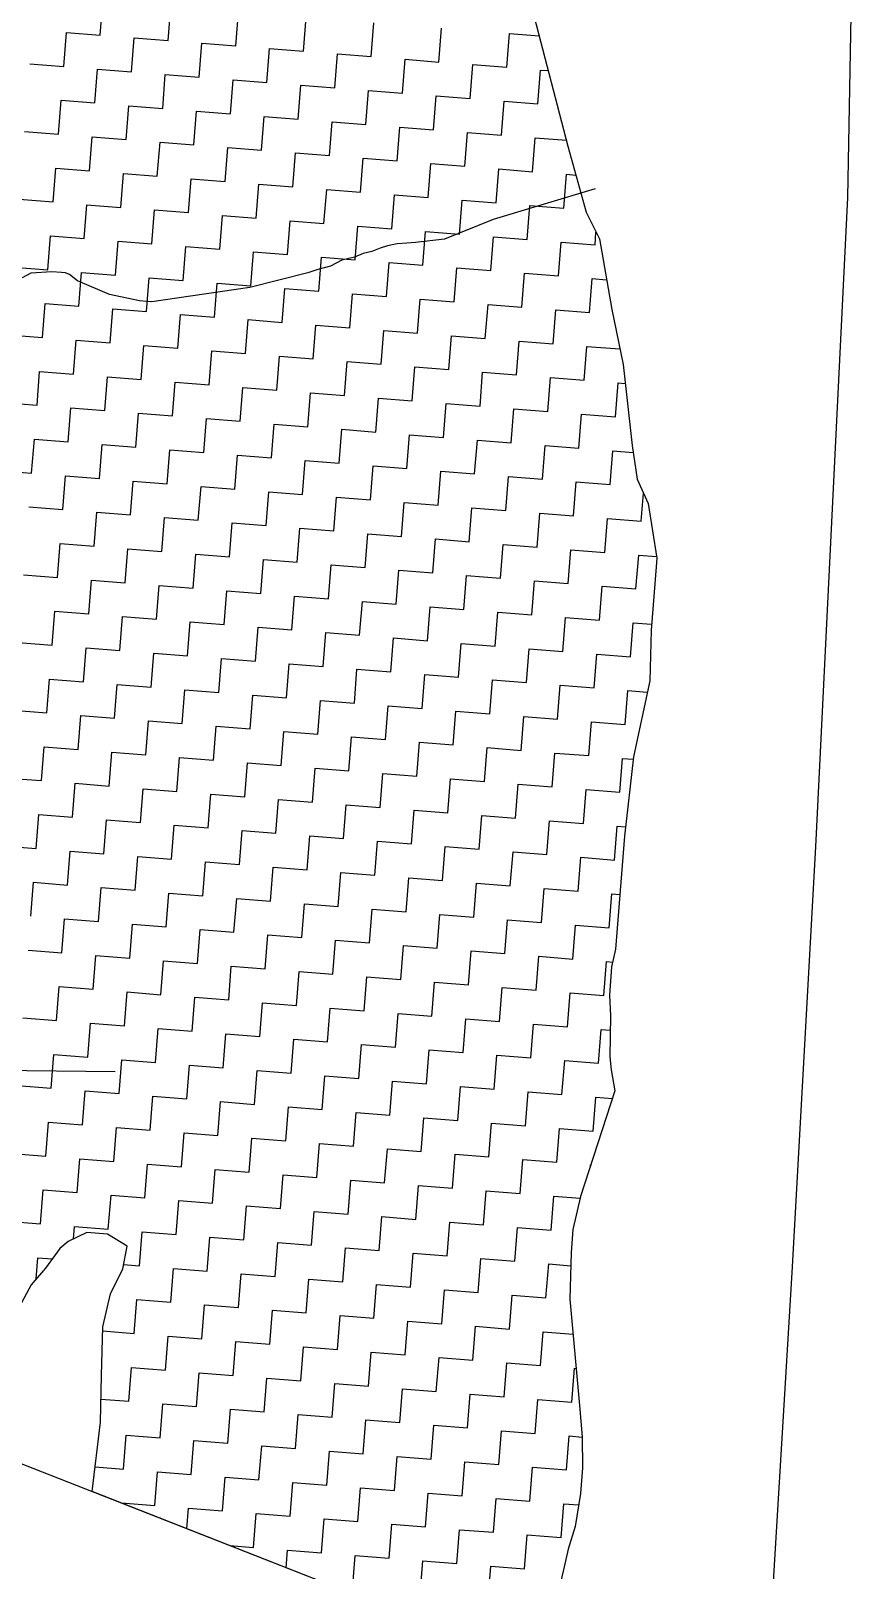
# Model space of a CAD drawing. Header units: metres. Extents: x 292752 to 294952, y 2098977 to 2102453.
# Drawn here: x 294770.4 to 294923.3, y 2099753.7 to 2100037.6 of the extents above; entities that cross this region are included whole.
import ezdxf

# ---------------------------------------------------------------- set-up
doc = ezdxf.new("R2010")
doc.units = ezdxf.units.M
for name, color, linetype in [('LINE_WATER', 4, 'Continuous'), ('POLY_HATCH', 12, 'Continuous'), ('V_BOUND_LINE', 7, 'Continuous')]:
    doc.layers.add(name, color=color, linetype=linetype)

msp = doc.modelspace()

# ---------------------------------------------------------------- linework, layer by layer
msp.add_line((294664.34, 2099846.97), (294786.02, 2099845.64))
at = {"layer": 'LINE_WATER'}
for p, q in [((294874.61, 2100008.46), (294855.77, 2100002.8)), ((294855.77, 2100002.8), (294846.8, 2099999.17)), ((294836.24, 2099997.96), (294834.93, 2099997.55)), ((294838.06, 2099998.33), (294836.24, 2099997.96)), ((294839.85, 2099998.44), (294838.06, 2099998.33)), ((294841.4, 2099998.58), (294839.85, 2099998.44)), ((294846.8, 2099999.17), (294841.4, 2099998.58)), ((294827.86, 2099995.3), (294825.73, 2099994.2)), ((294830.2, 2099995.89), (294827.86, 2099995.3)), ((294831.79, 2099996.53), (294830.2, 2099995.89)), ((294833.35, 2099996.91), (294831.79, 2099996.53)), ((294834.93, 2099997.55), (294833.35, 2099996.91)), ((294770.47, 2099992.94), (294768.87, 2099992.05)), ((294774.32, 2099993.15), (294770.47, 2099992.94)), ((294776.1, 2099993.01), (294774.32, 2099993.15)), ((294776.86, 2099992.95), (294776.1, 2099993.01)), ((294777.6, 2099992.64), (294776.86, 2099992.95)), ((294779.04, 2099991.5), (294777.6, 2099992.64)), ((294821.55, 2099993), (294810.86, 2099990.27)), ((294823.38, 2099993.62), (294821.55, 2099993)), ((294825.73, 2099994.2), (294823.38, 2099993.62)), ((294784.97, 2099988.99), (294779.04, 2099991.5)), ((294810.86, 2099990.27), (294794.85, 2099987.96)), ((294790.5, 2099987.79), (294784.97, 2099988.99)), ((294791.76, 2099987.69), (294790.5, 2099987.79)), ((294792.78, 2099987.61), (294791.76, 2099987.69)), ((294794.85, 2099987.96), (294792.78, 2099987.61))]:
    msp.add_line(p, q, dxfattribs=at)
at = {"layer": 'POLY_HATCH', "linetype": 'Continuous'}
for p, q in [((294783.26, 2100036.81), (294783.75, 2100043.06)), ((294795.76, 2100035.82), (294796.25, 2100042.07)), ((294808.26, 2100034.83), (294808.75, 2100041.08)), ((294820.76, 2100033.85), (294821.25, 2100040.1)), ((294833.26, 2100032.86), (294833.75, 2100039.11)), ((294845.76, 2100031.87), (294846.25, 2100038.12)), ((294776.51, 2100031.05), (294777.01, 2100037.3)), ((294777.01, 2100037.3), (294783.26, 2100036.81)), ((294789.01, 2100030.06), (294789.51, 2100036.31)), ((294789.51, 2100036.31), (294795.76, 2100035.82)), ((294801.51, 2100029.08), (294802.01, 2100035.33)), ((294802.01, 2100035.33), (294808.26, 2100034.83)), ((294858.26, 2100030.89), (294858.75, 2100037.14)), ((294858.75, 2100037.14), (294864.25, 2100036.7)), ((294814.02, 2100028.09), (294814.51, 2100034.34)), ((294814.51, 2100034.34), (294820.76, 2100033.85)), ((294826.52, 2100027.1), (294827.01, 2100033.35)), ((294827.01, 2100033.35), (294833.26, 2100032.86)), ((294839.02, 2100026.12), (294839.51, 2100032.37)), ((294839.51, 2100032.37), (294845.76, 2100031.87)), ((294770.26, 2100031.54), (294776.51, 2100031.05)), ((294782.27, 2100024.31), (294782.76, 2100030.56)), ((294782.76, 2100030.56), (294789.01, 2100030.06)), ((294794.77, 2100023.32), (294795.26, 2100029.57)), ((294795.26, 2100029.57), (294801.51, 2100029.08)), ((294851.52, 2100025.13), (294852.01, 2100031.38)), ((294852.01, 2100031.38), (294858.26, 2100030.89)), ((294864.02, 2100024.14), (294864.51, 2100030.39)), ((294864.51, 2100030.39), (294865.93, 2100030.28)), ((294807.27, 2100022.33), (294807.76, 2100028.58)), ((294807.76, 2100028.58), (294814.02, 2100028.09)), ((294819.77, 2100021.35), (294820.27, 2100027.6)), ((294820.27, 2100027.6), (294826.52, 2100027.1)), ((294832.27, 2100020.36), (294832.77, 2100026.61)), ((294832.77, 2100026.61), (294839.02, 2100026.12)), ((294775.53, 2100018.55), (294776.02, 2100024.8)), ((294776.02, 2100024.8), (294782.27, 2100024.31)), ((294788.03, 2100017.56), (294788.52, 2100023.81)), ((294788.52, 2100023.81), (294794.77, 2100023.32)), ((294844.77, 2100019.37), (294845.27, 2100025.62)), ((294845.27, 2100025.62), (294851.52, 2100025.13)), ((294857.27, 2100018.39), (294857.77, 2100024.64)), ((294857.77, 2100024.64), (294864.02, 2100024.14)), ((294800.53, 2100016.58), (294801.02, 2100022.83)), ((294801.02, 2100022.83), (294807.27, 2100022.33)), ((294813.03, 2100015.59), (294813.52, 2100021.84)), ((294813.52, 2100021.84), (294819.77, 2100021.35)), ((294825.53, 2100014.6), (294826.02, 2100020.85)), ((294826.02, 2100020.85), (294832.27, 2100020.36)), ((294769.28, 2100019.04), (294775.53, 2100018.55)), ((294781.28, 2100011.81), (294781.78, 2100018.06)), ((294781.78, 2100018.06), (294788.03, 2100017.56)), ((294838.03, 2100013.62), (294838.52, 2100019.87)), ((294838.52, 2100019.87), (294844.77, 2100019.37)), ((294850.53, 2100012.63), (294851.02, 2100018.88)), ((294851.02, 2100018.88), (294857.27, 2100018.39)), ((294863.03, 2100011.64), (294863.52, 2100017.89)), ((294863.52, 2100017.89), (294869.28, 2100017.44)), ((294793.78, 2100010.82), (294794.28, 2100017.07)), ((294794.28, 2100017.07), (294800.53, 2100016.58)), ((294806.28, 2100009.83), (294806.78, 2100016.08)), ((294806.78, 2100016.08), (294813.03, 2100015.59)), ((294818.79, 2100008.85), (294819.28, 2100015.1)), ((294819.28, 2100015.1), (294825.53, 2100014.6)), ((294774.54, 2100006.05), (294775.03, 2100012.3)), ((294775.03, 2100012.3), (294781.28, 2100011.81)), ((294831.29, 2100007.86), (294831.78, 2100014.11)), ((294831.78, 2100014.11), (294838.03, 2100013.62)), ((294843.79, 2100006.87), (294844.28, 2100013.12)), ((294844.28, 2100013.12), (294850.53, 2100012.63)), ((294856.29, 2100005.89), (294856.78, 2100012.14)), ((294856.78, 2100012.14), (294863.03, 2100011.64)), ((294787.04, 2100005.06), (294787.53, 2100011.31)), ((294787.53, 2100011.31), (294793.78, 2100010.82)), ((294799.54, 2100004.08), (294800.03, 2100010.33)), ((294800.03, 2100010.33), (294806.28, 2100009.83)), ((294812.04, 2100003.09), (294812.54, 2100009.34)), ((294812.54, 2100009.34), (294818.79, 2100008.85)), ((294868.79, 2100004.9), (294869.28, 2100011.15)), ((294869.28, 2100011.15), (294871.03, 2100011.01)), ((294768.29, 2100006.54), (294774.54, 2100006.05)), ((294824.54, 2100002.1), (294825.04, 2100008.35)), ((294825.04, 2100008.35), (294831.29, 2100007.86)), ((294837.04, 2100001.12), (294837.54, 2100007.37)), ((294837.54, 2100007.37), (294843.79, 2100006.87)), ((294849.54, 2100000.13), (294850.04, 2100006.38)), ((294850.04, 2100006.38), (294856.29, 2100005.89)), ((294780.3, 2099999.3), (294780.79, 2100005.55)), ((294780.79, 2100005.55), (294787.04, 2100005.06)), ((294792.8, 2099998.32), (294793.29, 2100004.57)), ((294793.29, 2100004.57), (294799.54, 2100004.08)), ((294805.3, 2099997.33), (294805.79, 2100003.58)), ((294805.79, 2100003.58), (294812.04, 2100003.09)), ((294862.05, 2099999.14), (294862.54, 2100005.39)), ((294862.54, 2100005.39), (294868.79, 2100004.9)), ((294817.8, 2099996.34), (294818.29, 2100002.6)), ((294818.29, 2100002.6), (294824.54, 2100002.1)), ((294830.3, 2099995.36), (294830.79, 2100001.61)), ((294830.79, 2100001.61), (294837.04, 2100001.12)), ((294842.8, 2099994.37), (294843.29, 2100000.62)), ((294843.29, 2100000.62), (294849.54, 2100000.13)), ((294874.55, 2099998.16), (294874.73, 2100000.5)), ((294773.55, 2099993.55), (294774.05, 2099999.8)), ((294774.05, 2099999.8), (294780.3, 2099999.3)), ((294786.05, 2099992.56), (294786.55, 2099998.81)), ((294786.55, 2099998.81), (294792.8, 2099998.32)), ((294798.55, 2099991.57), (294799.05, 2099997.82)), ((294799.05, 2099997.82), (294805.3, 2099997.33)), ((294855.3, 2099993.39), (294855.79, 2099999.64)), ((294855.79, 2099999.64), (294862.05, 2099999.14)), ((294867.8, 2099992.4), (294868.3, 2099998.65)), ((294868.3, 2099998.65), (294874.55, 2099998.16)), ((294811.06, 2099990.59), (294811.55, 2099996.84)), ((294811.55, 2099996.84), (294817.8, 2099996.34)), ((294823.56, 2099989.6), (294824.05, 2099995.85)), ((294824.05, 2099995.85), (294830.3, 2099995.36)), ((294836.06, 2099988.61), (294836.55, 2099994.87)), ((294836.55, 2099994.87), (294842.8, 2099994.37)), ((294767.3, 2099994.04), (294773.55, 2099993.55)), ((294779.31, 2099986.8), (294779.8, 2099993.05)), ((294779.8, 2099993.05), (294786.05, 2099992.56)), ((294791.81, 2099985.82), (294792.3, 2099992.07)), ((294792.3, 2099992.07), (294798.55, 2099991.57)), ((294848.56, 2099987.63), (294849.05, 2099993.88)), ((294849.05, 2099993.88), (294855.3, 2099993.39)), ((294861.06, 2099986.64), (294861.55, 2099992.89)), ((294861.55, 2099992.89), (294867.8, 2099992.4)), ((294804.31, 2099984.83), (294804.81, 2099991.08)), ((294804.81, 2099991.08), (294811.06, 2099990.59)), ((294816.81, 2099983.84), (294817.31, 2099990.09)), ((294817.31, 2099990.09), (294823.56, 2099989.6)), ((294829.31, 2099982.86), (294829.81, 2099989.11)), ((294829.81, 2099989.11), (294836.06, 2099988.61)), ((294873.56, 2099985.66), (294874.05, 2099991.91)), ((294874.05, 2099991.91), (294876.69, 2099991.7)), ((294772.57, 2099981.05), (294773.06, 2099987.3)), ((294773.06, 2099987.3), (294779.31, 2099986.8)), ((294785.07, 2099980.06), (294785.56, 2099986.31)), ((294785.56, 2099986.31), (294791.81, 2099985.82)), ((294841.81, 2099981.87), (294842.31, 2099988.12)), ((294842.31, 2099988.12), (294848.56, 2099987.63)), ((294854.31, 2099980.88), (294854.81, 2099987.13)), ((294854.81, 2099987.13), (294861.06, 2099986.64)), ((294797.57, 2099979.07), (294798.06, 2099985.32)), ((294798.06, 2099985.32), (294804.31, 2099984.83)), ((294810.07, 2099978.09), (294810.56, 2099984.34)), ((294810.56, 2099984.34), (294816.81, 2099983.84)), ((294866.82, 2099979.9), (294867.31, 2099986.15)), ((294867.31, 2099986.15), (294873.56, 2099985.66)), ((294766.32, 2099981.54), (294772.57, 2099981.05)), ((294822.57, 2099977.1), (294823.06, 2099983.35)), ((294823.06, 2099983.35), (294829.31, 2099982.86)), ((294835.07, 2099976.11), (294835.56, 2099982.36)), ((294835.56, 2099982.36), (294841.81, 2099981.87)), ((294847.57, 2099975.13), (294848.06, 2099981.38)), ((294848.06, 2099981.38), (294854.31, 2099980.88)), ((294778.32, 2099974.3), (294778.82, 2099980.55)), ((294778.82, 2099980.55), (294785.07, 2099980.06)), ((294790.82, 2099973.32), (294791.32, 2099979.57)), ((294791.32, 2099979.57), (294797.57, 2099979.07)), ((294803.33, 2099972.33), (294803.82, 2099978.58)), ((294803.82, 2099978.58), (294810.07, 2099978.09)), ((294860.07, 2099974.14), (294860.57, 2099980.39)), ((294860.57, 2099980.39), (294866.82, 2099979.9)), ((294872.57, 2099973.15), (294873.07, 2099979.4)), ((294873.07, 2099979.4), (294879.14, 2099978.93)), ((294815.83, 2099971.34), (294816.32, 2099977.59)), ((294816.32, 2099977.59), (294822.57, 2099977.1)), ((294828.33, 2099970.36), (294828.82, 2099976.61)), ((294828.82, 2099976.61), (294835.07, 2099976.11)), ((294840.83, 2099969.37), (294841.32, 2099975.62)), ((294841.32, 2099975.62), (294847.57, 2099975.13)), ((294771.58, 2099968.55), (294772.07, 2099974.8)), ((294772.07, 2099974.8), (294778.32, 2099974.3)), ((294784.08, 2099967.56), (294784.57, 2099973.81)), ((294784.57, 2099973.81), (294790.82, 2099973.32)), ((294796.58, 2099966.57), (294797.07, 2099972.82)), ((294797.07, 2099972.82), (294803.33, 2099972.33)), ((294853.33, 2099968.38), (294853.82, 2099974.63)), ((294853.82, 2099974.63), (294860.07, 2099974.14)), ((294865.83, 2099967.4), (294866.32, 2099973.65)), ((294866.32, 2099973.65), (294872.57, 2099973.15)), ((294878.33, 2099966.41), (294878.82, 2099972.66)), ((294878.82, 2099972.66), (294880.11, 2099972.56)), ((294809.08, 2099965.59), (294809.58, 2099971.84)), ((294809.58, 2099971.84), (294815.83, 2099971.34)), ((294821.58, 2099964.6), (294822.08, 2099970.85)), ((294822.08, 2099970.85), (294828.33, 2099970.36)), ((294834.08, 2099963.61), (294834.58, 2099969.86)), ((294834.58, 2099969.86), (294840.83, 2099969.37)), ((294765.33, 2099969.04), (294771.58, 2099968.55)), ((294777.34, 2099961.8), (294777.83, 2099968.05)), ((294777.83, 2099968.05), (294784.08, 2099967.56)), ((294789.84, 2099960.82), (294790.33, 2099967.07)), ((294790.33, 2099967.07), (294796.58, 2099966.57)), ((294846.58, 2099962.63), (294847.08, 2099968.88)), ((294847.08, 2099968.88), (294853.33, 2099968.38)), ((294859.09, 2099961.64), (294859.58, 2099967.89)), ((294859.58, 2099967.89), (294865.83, 2099967.4)), ((294871.59, 2099960.65), (294872.08, 2099966.9)), ((294872.08, 2099966.9), (294878.33, 2099966.41)), ((294802.34, 2099959.83), (294802.83, 2099966.08)), ((294802.83, 2099966.08), (294809.08, 2099965.59)), ((294814.84, 2099958.84), (294815.33, 2099965.09)), ((294815.33, 2099965.09), (294821.58, 2099964.6)), ((294827.34, 2099957.86), (294827.83, 2099964.11)), ((294827.83, 2099964.11), (294834.08, 2099963.61)), ((294770.59, 2099956.05), (294771.09, 2099962.3)), ((294771.09, 2099962.3), (294777.34, 2099961.8)), ((294783.09, 2099955.06), (294783.59, 2099961.31)), ((294783.59, 2099961.31), (294789.84, 2099960.82)), ((294839.84, 2099956.87), (294840.33, 2099963.12)), ((294840.33, 2099963.12), (294846.58, 2099962.63)), ((294852.34, 2099955.88), (294852.84, 2099962.13)), ((294852.84, 2099962.13), (294859.09, 2099961.64)), ((294864.84, 2099954.9), (294865.34, 2099961.15)), ((294865.34, 2099961.15), (294871.59, 2099960.65)), ((294795.6, 2099954.07), (294796.09, 2099960.32)), ((294796.09, 2099960.32), (294802.34, 2099959.83)), ((294808.1, 2099953.09), (294808.59, 2099959.34)), ((294808.59, 2099959.34), (294814.84, 2099958.84)), ((294820.6, 2099952.1), (294821.09, 2099958.35)), ((294821.09, 2099958.35), (294827.34, 2099957.86)), ((294877.34, 2099953.91), (294877.84, 2099960.16)), ((294877.84, 2099960.16), (294881.59, 2099959.86)), ((294764.34, 2099956.54), (294770.59, 2099956.05)), ((294776.35, 2099949.3), (294776.84, 2099955.55)), ((294776.84, 2099955.55), (294783.09, 2099955.06)), ((294833.1, 2099951.11), (294833.59, 2099957.36)), ((294833.59, 2099957.36), (294839.84, 2099956.87)), ((294845.6, 2099950.13), (294846.09, 2099956.38)), ((294846.09, 2099956.38), (294852.34, 2099955.88)), ((294858.1, 2099949.14), (294858.59, 2099955.39)), ((294858.59, 2099955.39), (294864.84, 2099954.9)), ((294788.85, 2099948.32), (294789.34, 2099954.57)), ((294789.34, 2099954.57), (294795.6, 2099954.07)), ((294801.35, 2099947.33), (294801.85, 2099953.58)), ((294801.85, 2099953.58), (294808.1, 2099953.09)), ((294813.85, 2099946.34), (294814.35, 2099952.59)), ((294814.35, 2099952.59), (294820.6, 2099952.1)), ((294870.6, 2099948.15), (294871.09, 2099954.4)), ((294871.09, 2099954.4), (294877.34, 2099953.91)), ((294883.1, 2099947.17), (294883.51, 2099952.33)), ((294770.1, 2099949.79), (294776.35, 2099949.3)), ((294826.35, 2099945.36), (294826.85, 2099951.61)), ((294826.85, 2099951.61), (294833.1, 2099951.11)), ((294838.85, 2099944.37), (294839.35, 2099950.62)), ((294839.35, 2099950.62), (294845.6, 2099950.13)), ((294851.36, 2099943.38), (294851.85, 2099949.63)), ((294851.85, 2099949.63), (294858.1, 2099949.14)), ((294782.11, 2099942.56), (294782.6, 2099948.81)), ((294782.6, 2099948.81), (294788.85, 2099948.32)), ((294794.61, 2099941.57), (294795.1, 2099947.82)), ((294795.1, 2099947.82), (294801.35, 2099947.33)), ((294807.11, 2099940.58), (294807.6, 2099946.84)), ((294807.6, 2099946.84), (294813.85, 2099946.34)), ((294863.86, 2099942.4), (294864.35, 2099948.65)), ((294864.35, 2099948.65), (294870.6, 2099948.15)), ((294876.36, 2099941.41), (294876.85, 2099947.66)), ((294876.85, 2099947.66), (294883.1, 2099947.17)), ((294819.61, 2099939.6), (294820.1, 2099945.85)), ((294820.1, 2099945.85), (294826.35, 2099945.36)), ((294832.11, 2099938.61), (294832.6, 2099944.86)), ((294832.6, 2099944.86), (294838.85, 2099944.37)), ((294844.61, 2099937.63), (294845.1, 2099943.88)), ((294845.1, 2099943.88), (294851.36, 2099943.38)), ((294775.36, 2099936.8), (294775.86, 2099943.05)), ((294775.86, 2099943.05), (294782.11, 2099942.56)), ((294787.86, 2099935.81), (294788.36, 2099942.06)), ((294788.36, 2099942.06), (294794.61, 2099941.57)), ((294800.37, 2099934.83), (294800.86, 2099941.08)), ((294800.86, 2099941.08), (294807.11, 2099940.58)), ((294857.11, 2099936.64), (294857.61, 2099942.89)), ((294857.61, 2099942.89), (294863.86, 2099942.4)), ((294869.61, 2099935.65), (294870.11, 2099941.9)), ((294870.11, 2099941.9), (294876.36, 2099941.41)), ((294882.11, 2099934.67), (294882.61, 2099940.92)), ((294882.61, 2099940.92), (294885.9, 2099940.66)), ((294812.87, 2099933.84), (294813.36, 2099940.09)), ((294813.36, 2099940.09), (294819.61, 2099939.6)), ((294825.37, 2099932.85), (294825.86, 2099939.11)), ((294825.86, 2099939.11), (294832.11, 2099938.61)), ((294837.87, 2099931.87), (294838.36, 2099938.12)), ((294838.36, 2099938.12), (294844.61, 2099937.63)), ((294769.11, 2099937.29), (294775.36, 2099936.8)), ((294781.12, 2099930.06), (294781.61, 2099936.31)), ((294781.61, 2099936.31), (294787.86, 2099935.81)), ((294793.62, 2099929.07), (294794.12, 2099935.32)), ((294794.12, 2099935.32), (294800.37, 2099934.83)), ((294850.37, 2099930.88), (294850.86, 2099937.13)), ((294850.86, 2099937.13), (294857.11, 2099936.64)), ((294862.87, 2099929.89), (294863.36, 2099936.15)), ((294863.36, 2099936.15), (294869.61, 2099935.65)), ((294875.37, 2099928.91), (294875.86, 2099935.16)), ((294875.86, 2099935.16), (294882.11, 2099934.67)), ((294806.12, 2099928.08), (294806.62, 2099934.33)), ((294806.62, 2099934.33), (294812.87, 2099933.84)), ((294818.62, 2099927.1), (294819.12, 2099933.35)), ((294819.12, 2099933.35), (294825.37, 2099932.85)), ((294831.12, 2099926.11), (294831.62, 2099932.36)), ((294831.62, 2099932.36), (294837.87, 2099931.87)), ((294774.38, 2099924.3), (294774.87, 2099930.55)), ((294774.87, 2099930.55), (294781.12, 2099930.06)), ((294786.88, 2099923.31), (294787.37, 2099929.56)), ((294787.37, 2099929.56), (294793.62, 2099929.07)), ((294843.63, 2099925.12), (294844.12, 2099931.37)), ((294844.12, 2099931.37), (294850.37, 2099930.88)), ((294856.13, 2099924.14), (294856.62, 2099930.39)), ((294856.62, 2099930.39), (294862.87, 2099929.89)), ((294799.38, 2099922.33), (294799.87, 2099928.58)), ((294799.87, 2099928.58), (294806.12, 2099928.08)), ((294811.88, 2099921.34), (294812.37, 2099927.59)), ((294812.37, 2099927.59), (294818.62, 2099927.1)), ((294868.63, 2099923.15), (294869.12, 2099929.4)), ((294869.12, 2099929.4), (294875.37, 2099928.91)), ((294881.13, 2099922.16), (294881.62, 2099928.42)), ((294881.62, 2099928.42), (294884.99, 2099928.15)), ((294768.13, 2099924.79), (294774.38, 2099924.3)), ((294780.13, 2099917.56), (294780.63, 2099923.81)), ((294780.63, 2099923.81), (294786.88, 2099923.31)), ((294824.38, 2099920.35), (294824.87, 2099926.6)), ((294824.87, 2099926.6), (294831.12, 2099926.11)), ((294836.88, 2099919.37), (294837.37, 2099925.62)), ((294837.37, 2099925.62), (294843.63, 2099925.12)), ((294849.38, 2099918.38), (294849.88, 2099924.63)), ((294849.88, 2099924.63), (294856.13, 2099924.14)), ((294792.64, 2099916.57), (294793.13, 2099922.82)), ((294793.13, 2099922.82), (294799.38, 2099922.33)), ((294805.14, 2099915.58), (294805.63, 2099921.83)), ((294805.63, 2099921.83), (294811.88, 2099921.34)), ((294861.88, 2099917.39), (294862.38, 2099923.64)), ((294862.38, 2099923.64), (294868.63, 2099923.15)), ((294874.38, 2099916.41), (294874.88, 2099922.66)), ((294874.88, 2099922.66), (294881.13, 2099922.16)), ((294817.64, 2099914.6), (294818.13, 2099920.85)), ((294818.13, 2099920.85), (294824.38, 2099920.35)), ((294830.14, 2099913.61), (294830.63, 2099919.86)), ((294830.63, 2099919.86), (294836.88, 2099919.37)), ((294842.64, 2099912.62), (294843.13, 2099918.87)), ((294843.13, 2099918.87), (294849.38, 2099918.38)), ((294773.39, 2099911.8), (294773.88, 2099918.05)), ((294773.88, 2099918.05), (294780.13, 2099917.56)), ((294785.89, 2099910.81), (294786.39, 2099917.06)), ((294786.39, 2099917.06), (294792.64, 2099916.57)), ((294798.39, 2099909.83), (294798.89, 2099916.08)), ((294798.89, 2099916.08), (294805.14, 2099915.58)), ((294855.14, 2099911.64), (294855.63, 2099917.89)), ((294855.63, 2099917.89), (294861.88, 2099917.39)), ((294867.64, 2099910.65), (294868.13, 2099916.9)), ((294868.13, 2099916.9), (294874.38, 2099916.41)), ((294880.14, 2099909.66), (294880.63, 2099915.91)), ((294880.63, 2099915.91), (294884.2, 2099915.63)), ((294810.89, 2099908.84), (294811.39, 2099915.09)), ((294811.39, 2099915.09), (294817.64, 2099914.6)), ((294823.39, 2099907.85), (294823.89, 2099914.1)), ((294823.89, 2099914.1), (294830.14, 2099913.61)), ((294835.89, 2099906.87), (294836.39, 2099913.12)), ((294836.39, 2099913.12), (294842.64, 2099912.62)), ((294767.14, 2099912.29), (294773.39, 2099911.8)), ((294779.15, 2099905.06), (294779.64, 2099911.31)), ((294779.64, 2099911.31), (294785.89, 2099910.81)), ((294791.65, 2099904.07), (294792.14, 2099910.32)), ((294792.14, 2099910.32), (294798.39, 2099909.83)), ((294848.4, 2099905.88), (294848.89, 2099912.13)), ((294848.89, 2099912.13), (294855.14, 2099911.64)), ((294860.9, 2099904.89), (294861.39, 2099911.14)), ((294861.39, 2099911.14), (294867.64, 2099910.65)), ((294873.4, 2099903.91), (294873.89, 2099910.16)), ((294873.89, 2099910.16), (294880.14, 2099909.66)), ((294804.15, 2099903.08), (294804.64, 2099909.33)), ((294804.64, 2099909.33), (294810.89, 2099908.84)), ((294816.65, 2099902.1), (294817.14, 2099908.35)), ((294817.14, 2099908.35), (294823.39, 2099907.85)), ((294829.15, 2099901.11), (294829.64, 2099907.36)), ((294829.64, 2099907.36), (294835.89, 2099906.87)), ((294772.4, 2099899.3), (294772.9, 2099905.55)), ((294772.9, 2099905.55), (294779.15, 2099905.06)), ((294784.91, 2099898.31), (294785.4, 2099904.56)), ((294785.4, 2099904.56), (294791.65, 2099904.07)), ((294841.65, 2099900.12), (294842.15, 2099906.37)), ((294842.15, 2099906.37), (294848.4, 2099905.88)), ((294854.15, 2099899.14), (294854.65, 2099905.39)), ((294854.65, 2099905.39), (294860.9, 2099904.89)), ((294866.65, 2099898.15), (294867.15, 2099904.4)), ((294867.15, 2099904.4), (294873.4, 2099903.91)), ((294797.41, 2099897.33), (294797.9, 2099903.58)), ((294797.9, 2099903.58), (294804.15, 2099903.08)), ((294809.91, 2099896.34), (294810.4, 2099902.59)), ((294810.4, 2099902.59), (294816.65, 2099902.1)), ((294822.41, 2099895.35), (294822.9, 2099901.6)), ((294822.9, 2099901.6), (294829.15, 2099901.11)), ((294879.15, 2099897.16), (294879.65, 2099903.41)), ((294879.65, 2099903.41), (294881.58, 2099903.26)), ((294766.15, 2099899.79), (294772.4, 2099899.3)), ((294778.16, 2099892.55), (294778.65, 2099898.81)), ((294778.65, 2099898.81), (294784.91, 2099898.31)), ((294834.91, 2099894.37), (294835.4, 2099900.62)), ((294835.4, 2099900.62), (294841.65, 2099900.12)), ((294847.41, 2099893.38), (294847.9, 2099899.63)), ((294847.9, 2099899.63), (294854.15, 2099899.14)), ((294859.91, 2099892.39), (294860.4, 2099898.64)), ((294860.4, 2099898.64), (294866.65, 2099898.15)), ((294790.66, 2099891.57), (294791.16, 2099897.82)), ((294791.16, 2099897.82), (294797.41, 2099897.33)), ((294803.16, 2099890.58), (294803.66, 2099896.83)), ((294803.66, 2099896.83), (294809.91, 2099896.34)), ((294815.66, 2099889.6), (294816.16, 2099895.85)), ((294816.16, 2099895.85), (294822.41, 2099895.35)), ((294872.41, 2099891.41), (294872.9, 2099897.66)), ((294872.9, 2099897.66), (294879.15, 2099897.16)), ((294771.42, 2099886.8), (294771.91, 2099893.05)), ((294771.91, 2099893.05), (294778.16, 2099892.55)), ((294828.16, 2099888.61), (294828.66, 2099894.86)), ((294828.66, 2099894.86), (294834.91, 2099894.37)), ((294840.67, 2099887.62), (294841.16, 2099893.87)), ((294841.16, 2099893.87), (294847.41, 2099893.38)), ((294853.17, 2099886.64), (294853.66, 2099892.89)), ((294853.66, 2099892.89), (294859.91, 2099892.39)), ((294783.92, 2099885.81), (294784.41, 2099892.06)), ((294784.41, 2099892.06), (294790.66, 2099891.57)), ((294796.42, 2099884.82), (294796.91, 2099891.08)), ((294796.91, 2099891.08), (294803.16, 2099890.58)), ((294808.92, 2099883.84), (294809.41, 2099890.09)), ((294809.41, 2099890.09), (294815.66, 2099889.6)), ((294865.67, 2099885.65), (294866.16, 2099891.9)), ((294866.16, 2099891.9), (294872.41, 2099891.41)), ((294878.17, 2099884.66), (294878.66, 2099890.91)), ((294878.66, 2099890.91), (294880.19, 2099890.79)), ((294765.17, 2099887.29), (294771.42, 2099886.8)), ((294821.42, 2099882.85), (294821.91, 2099889.1)), ((294821.91, 2099889.1), (294828.16, 2099888.61)), ((294833.92, 2099881.87), (294834.42, 2099888.12)), ((294834.42, 2099888.12), (294840.67, 2099887.62)), ((294846.42, 2099880.88), (294846.92, 2099887.13)), ((294846.92, 2099887.13), (294853.17, 2099886.64)), ((294777.18, 2099880.05), (294777.67, 2099886.3)), ((294777.67, 2099886.3), (294783.92, 2099885.81)), ((294789.68, 2099879.07), (294790.17, 2099885.32)), ((294790.17, 2099885.32), (294796.42, 2099884.82)), ((294802.18, 2099878.08), (294802.67, 2099884.33)), ((294802.67, 2099884.33), (294808.92, 2099883.84)), ((294858.92, 2099879.89), (294859.42, 2099886.14)), ((294859.42, 2099886.14), (294865.67, 2099885.65)), ((294871.42, 2099878.91), (294871.92, 2099885.16)), ((294871.92, 2099885.16), (294878.17, 2099884.66)), ((294814.68, 2099877.09), (294815.17, 2099883.34)), ((294815.17, 2099883.34), (294821.42, 2099882.85)), ((294827.18, 2099876.11), (294827.67, 2099882.36)), ((294827.67, 2099882.36), (294833.92, 2099881.87)), ((294839.68, 2099875.12), (294840.17, 2099881.37)), ((294840.17, 2099881.37), (294846.42, 2099880.88)), ((294770.43, 2099874.3), (294770.92, 2099880.55)), ((294770.92, 2099880.55), (294777.18, 2099880.05)), ((294782.93, 2099873.31), (294783.43, 2099879.56)), ((294783.43, 2099879.56), (294789.68, 2099879.07)), ((294795.43, 2099872.32), (294795.93, 2099878.57)), ((294795.93, 2099878.57), (294802.18, 2099878.08)), ((294852.18, 2099874.13), (294852.67, 2099880.39)), ((294852.67, 2099880.39), (294858.92, 2099879.89)), ((294864.68, 2099873.15), (294865.17, 2099879.4)), ((294865.17, 2099879.4), (294871.42, 2099878.91)), ((294877.18, 2099872.16), (294877.67, 2099878.41)), ((294877.67, 2099878.41), (294879.15, 2099878.3)), ((294807.93, 2099871.34), (294808.43, 2099877.59)), ((294808.43, 2099877.59), (294814.68, 2099877.09)), ((294820.43, 2099870.35), (294820.93, 2099876.6)), ((294820.93, 2099876.6), (294827.18, 2099876.11)), ((294832.94, 2099869.36), (294833.43, 2099875.61)), ((294833.43, 2099875.61), (294839.68, 2099875.12)), ((294776.19, 2099867.55), (294776.68, 2099873.8)), ((294776.68, 2099873.8), (294782.93, 2099873.31)), ((294788.69, 2099866.57), (294789.18, 2099872.82)), ((294789.18, 2099872.82), (294795.43, 2099872.32)), ((294845.44, 2099868.38), (294845.93, 2099874.63)), ((294845.93, 2099874.63), (294852.18, 2099874.13)), ((294857.94, 2099867.39), (294858.43, 2099873.64)), ((294858.43, 2099873.64), (294864.68, 2099873.15)), ((294801.19, 2099865.58), (294801.68, 2099871.83)), ((294801.68, 2099871.83), (294807.93, 2099871.34)), ((294813.69, 2099864.59), (294814.18, 2099870.84)), ((294814.18, 2099870.84), (294820.43, 2099870.35)), ((294826.19, 2099863.61), (294826.68, 2099869.86)), ((294826.68, 2099869.86), (294832.94, 2099869.36)), ((294870.44, 2099866.4), (294870.93, 2099872.66)), ((294870.93, 2099872.66), (294877.18, 2099872.16)), ((294769.94, 2099868.05), (294776.19, 2099867.55)), ((294781.95, 2099860.81), (294782.44, 2099867.06)), ((294782.44, 2099867.06), (294788.69, 2099866.57)), ((294838.69, 2099862.62), (294839.19, 2099868.87)), ((294839.19, 2099868.87), (294845.44, 2099868.38)), ((294851.19, 2099861.63), (294851.69, 2099867.88)), ((294851.69, 2099867.88), (294857.94, 2099867.39)), ((294794.45, 2099859.82), (294794.94, 2099866.07)), ((294794.94, 2099866.07), (294801.19, 2099865.58)), ((294806.95, 2099858.84), (294807.44, 2099865.09)), ((294807.44, 2099865.09), (294813.69, 2099864.59)), ((294863.69, 2099860.65), (294864.19, 2099866.9)), ((294864.19, 2099866.9), (294870.44, 2099866.4)), ((294876.19, 2099859.66), (294876.69, 2099865.91)), ((294876.69, 2099865.91), (294877.82, 2099865.82)), ((294819.45, 2099857.85), (294819.94, 2099864.1)), ((294819.94, 2099864.1), (294826.19, 2099863.61)), ((294831.95, 2099856.86), (294832.44, 2099863.11)), ((294832.44, 2099863.11), (294838.69, 2099862.62)), ((294844.45, 2099855.88), (294844.94, 2099862.13)), ((294844.94, 2099862.13), (294851.19, 2099861.63)), ((294775.2, 2099855.05), (294775.7, 2099861.3)), ((294775.7, 2099861.3), (294781.95, 2099860.81)), ((294787.7, 2099854.07), (294788.2, 2099860.32)), ((294788.2, 2099860.32), (294794.45, 2099859.82)), ((294800.2, 2099853.08), (294800.7, 2099859.33)), ((294800.7, 2099859.33), (294806.95, 2099858.84)), ((294856.95, 2099854.89), (294857.44, 2099861.14)), ((294857.44, 2099861.14), (294863.69, 2099860.65)), ((294869.45, 2099853.9), (294869.94, 2099860.15)), ((294869.94, 2099860.15), (294876.19, 2099859.66)), ((294812.7, 2099852.09), (294813.2, 2099858.34)), ((294813.2, 2099858.34), (294819.45, 2099857.85)), ((294825.21, 2099851.11), (294825.7, 2099857.36)), ((294825.7, 2099857.36), (294831.95, 2099856.86)), ((294837.71, 2099850.12), (294838.2, 2099856.37)), ((294838.2, 2099856.37), (294844.45, 2099855.88)), ((294768.95, 2099855.55), (294775.2, 2099855.05)), ((294780.96, 2099848.31), (294781.45, 2099854.56)), ((294781.45, 2099854.56), (294787.7, 2099854.07)), ((294793.46, 2099847.32), (294793.95, 2099853.57)), ((294793.95, 2099853.57), (294800.2, 2099853.08)), ((294850.21, 2099849.13), (294850.7, 2099855.38)), ((294850.7, 2099855.38), (294856.95, 2099854.89)), ((294862.71, 2099848.15), (294863.2, 2099854.4)), ((294863.2, 2099854.4), (294869.45, 2099853.9)), ((294875.21, 2099847.16), (294875.7, 2099853.41)), ((294875.7, 2099853.41), (294877.34, 2099853.28)), ((294805.96, 2099846.34), (294806.45, 2099852.59)), ((294806.45, 2099852.59), (294812.7, 2099852.09)), ((294818.46, 2099845.35), (294818.95, 2099851.6)), ((294818.95, 2099851.6), (294825.21, 2099851.11)), ((294830.96, 2099844.36), (294831.46, 2099850.61)), ((294831.46, 2099850.61), (294837.71, 2099850.12)), ((294774.22, 2099842.55), (294774.71, 2099848.8)), ((294774.71, 2099848.8), (294780.96, 2099848.31)), ((294786.72, 2099841.57), (294787.21, 2099847.82)), ((294787.21, 2099847.82), (294793.46, 2099847.32)), ((294843.46, 2099843.38), (294843.96, 2099849.63)), ((294843.96, 2099849.63), (294850.21, 2099849.13)), ((294855.96, 2099842.39), (294856.46, 2099848.64)), ((294856.46, 2099848.64), (294862.71, 2099848.15)), ((294868.46, 2099841.4), (294868.96, 2099847.65)), ((294868.96, 2099847.65), (294875.21, 2099847.16)), ((294799.22, 2099840.58), (294799.71, 2099846.83)), ((294799.71, 2099846.83), (294805.96, 2099846.34)), ((294811.72, 2099839.59), (294812.21, 2099845.84)), ((294812.21, 2099845.84), (294818.46, 2099845.35)), ((294824.22, 2099838.61), (294824.71, 2099844.86)), ((294824.71, 2099844.86), (294830.96, 2099844.36)), ((294767.97, 2099843.05), (294774.22, 2099842.55)), ((294779.97, 2099835.81), (294780.47, 2099842.06)), ((294780.47, 2099842.06), (294786.72, 2099841.57)), ((294836.72, 2099837.62), (294837.21, 2099843.87)), ((294837.21, 2099843.87), (294843.46, 2099843.38)), ((294849.22, 2099836.63), (294849.71, 2099842.88)), ((294849.71, 2099842.88), (294855.96, 2099842.39)), ((294861.72, 2099835.65), (294862.21, 2099841.9)), ((294862.21, 2099841.9), (294868.46, 2099841.4)), ((294792.47, 2099834.82), (294792.97, 2099841.07)), ((294792.97, 2099841.07), (294799.22, 2099840.58)), ((294804.97, 2099833.84), (294805.47, 2099840.09)), ((294805.47, 2099840.09), (294811.72, 2099839.59)), ((294817.47, 2099832.85), (294817.97, 2099839.1)), ((294817.97, 2099839.1), (294824.22, 2099838.61)), ((294874.22, 2099834.66), (294874.71, 2099840.91)), ((294874.71, 2099840.91), (294877.75, 2099840.67)), ((294773.23, 2099830.05), (294773.72, 2099836.3)), ((294773.72, 2099836.3), (294779.97, 2099835.81)), ((294829.98, 2099831.86), (294830.47, 2099838.11)), ((294830.47, 2099838.11), (294836.72, 2099837.62)), ((294842.48, 2099830.88), (294842.97, 2099837.13)), ((294842.97, 2099837.13), (294849.22, 2099836.63)), ((294854.98, 2099829.89), (294855.47, 2099836.14)), ((294855.47, 2099836.14), (294861.72, 2099835.65)), ((294785.73, 2099829.06), (294786.22, 2099835.31)), ((294786.22, 2099835.31), (294792.47, 2099834.82)), ((294798.23, 2099828.08), (294798.72, 2099834.33)), ((294798.72, 2099834.33), (294804.97, 2099833.84)), ((294810.73, 2099827.09), (294811.22, 2099833.34)), ((294811.22, 2099833.34), (294817.47, 2099832.85)), ((294867.48, 2099828.9), (294867.97, 2099835.15)), ((294867.97, 2099835.15), (294874.22, 2099834.66)), ((294766.98, 2099830.54), (294773.23, 2099830.05)), ((294823.23, 2099826.1), (294823.73, 2099832.36)), ((294823.73, 2099832.36), (294829.98, 2099831.86)), ((294835.73, 2099825.12), (294836.23, 2099831.37)), ((294836.23, 2099831.37), (294842.48, 2099830.88)), ((294848.23, 2099824.13), (294848.73, 2099830.38)), ((294848.73, 2099830.38), (294854.98, 2099829.89)), ((294778.99, 2099823.31), (294779.48, 2099829.56)), ((294779.48, 2099829.56), (294785.73, 2099829.06)), ((294791.49, 2099822.32), (294791.98, 2099828.57)), ((294791.98, 2099828.57), (294798.23, 2099828.08)), ((294803.99, 2099821.33), (294804.48, 2099827.58)), ((294804.48, 2099827.58), (294810.73, 2099827.09)), ((294860.73, 2099823.15), (294861.23, 2099829.4)), ((294861.23, 2099829.4), (294867.48, 2099828.9)), ((294873.71, 2099828.18), (294873.73, 2099828.41)), ((294873.73, 2099828.41), (294873.78, 2099828.4)), ((294816.49, 2099820.35), (294816.98, 2099826.6)), ((294816.98, 2099826.6), (294823.23, 2099826.1)), ((294828.99, 2099819.36), (294829.48, 2099825.61)), ((294829.48, 2099825.61), (294835.73, 2099825.12)), ((294841.49, 2099818.37), (294841.98, 2099824.63)), ((294841.98, 2099824.63), (294848.23, 2099824.13)), ((294772.24, 2099817.55), (294772.74, 2099823.8)), ((294772.74, 2099823.8), (294778.99, 2099823.31)), ((294784.74, 2099816.56), (294785.24, 2099822.81)), ((294785.24, 2099822.81), (294791.49, 2099822.32)), ((294797.24, 2099815.58), (294797.74, 2099821.83)), ((294797.74, 2099821.83), (294803.99, 2099821.33)), ((294853.99, 2099817.39), (294854.48, 2099823.64)), ((294854.48, 2099823.64), (294860.73, 2099823.15)), ((294866.49, 2099816.4), (294866.98, 2099822.65)), ((294866.98, 2099822.65), (294871.83, 2099822.27)), ((294809.74, 2099814.59), (294810.24, 2099820.84)), ((294810.24, 2099820.84), (294816.49, 2099820.35)), ((294822.25, 2099813.6), (294822.74, 2099819.85)), ((294822.74, 2099819.85), (294828.99, 2099819.36)), ((294834.75, 2099812.62), (294835.24, 2099818.87)), ((294835.24, 2099818.87), (294841.49, 2099818.37)), ((294765.99, 2099818.04), (294772.24, 2099817.55)), ((294778.31, 2099814.76), (294778.49, 2099817.06)), ((294778.49, 2099817.06), (294784.74, 2099816.56)), ((294790.5, 2099809.82), (294790.99, 2099816.07)), ((294790.99, 2099816.07), (294797.24, 2099815.58)), ((294847.25, 2099811.63), (294847.74, 2099817.88)), ((294847.74, 2099817.88), (294853.99, 2099817.39)), ((294859.75, 2099810.64), (294860.24, 2099816.89)), ((294860.24, 2099816.89), (294866.49, 2099816.4)), ((294803, 2099808.83), (294803.49, 2099815.08)), ((294803.49, 2099815.08), (294809.74, 2099814.59)), ((294815.5, 2099807.85), (294816, 2099814.1)), ((294816, 2099814.1), (294822.25, 2099813.6)), ((294828, 2099806.86), (294828.5, 2099813.11)), ((294828.5, 2099813.11), (294834.75, 2099812.62)), ((294771.44, 2099807.38), (294771.75, 2099811.3)), ((294771.75, 2099811.3), (294774.39, 2099811.09)), ((294840.5, 2099805.87), (294841, 2099812.12)), ((294841, 2099812.12), (294847.25, 2099811.63)), ((294853, 2099804.89), (294853.5, 2099811.14)), ((294853.5, 2099811.14), (294859.75, 2099810.64)), ((294787.57, 2099810.05), (294790.5, 2099809.82)), ((294796.26, 2099803.08), (294796.75, 2099809.33)), ((294796.75, 2099809.33), (294803, 2099808.83)), ((294808.76, 2099802.09), (294809.25, 2099808.34)), ((294809.25, 2099808.34), (294815.5, 2099807.85)), ((294865.5, 2099803.9), (294866, 2099810.15)), ((294866, 2099810.15), (294870.07, 2099809.83)), ((294821.26, 2099801.1), (294821.75, 2099807.35)), ((294821.75, 2099807.35), (294828, 2099806.86)), ((294833.76, 2099800.12), (294834.25, 2099806.37)), ((294834.25, 2099806.37), (294840.5, 2099805.87)), ((294846.26, 2099799.13), (294846.75, 2099805.38)), ((294846.75, 2099805.38), (294853, 2099804.89)), ((294789.51, 2099797.32), (294790.01, 2099803.57)), ((294790.01, 2099803.57), (294796.26, 2099803.08)), ((294802.01, 2099796.33), (294802.51, 2099802.58)), ((294802.51, 2099802.58), (294808.76, 2099802.09)), ((294858.76, 2099798.14), (294859.25, 2099804.39)), ((294859.25, 2099804.39), (294865.5, 2099803.9)), ((294814.52, 2099795.35), (294815.01, 2099801.6)), ((294815.01, 2099801.6), (294821.26, 2099801.1)), ((294827.02, 2099794.36), (294827.51, 2099800.61)), ((294827.51, 2099800.61), (294833.76, 2099800.12)), ((294839.52, 2099793.37), (294840.01, 2099799.62)), ((294840.01, 2099799.62), (294846.26, 2099799.13)), ((294783.69, 2099797.78), (294789.51, 2099797.32)), ((294795.27, 2099790.58), (294795.76, 2099796.83)), ((294795.76, 2099796.83), (294802.01, 2099796.33)), ((294852.02, 2099792.39), (294852.51, 2099798.64)), ((294852.51, 2099798.64), (294858.76, 2099798.14)), ((294864.52, 2099791.4), (294865.01, 2099797.65)), ((294865.01, 2099797.65), (294870.52, 2099797.22)), ((294807.77, 2099789.59), (294808.26, 2099795.84)), ((294808.26, 2099795.84), (294814.52, 2099795.35)), ((294820.27, 2099788.6), (294820.77, 2099794.85)), ((294820.77, 2099794.85), (294827.02, 2099794.36)), ((294832.77, 2099787.62), (294833.27, 2099793.87)), ((294833.27, 2099793.87), (294839.52, 2099793.37)), ((294788.53, 2099784.82), (294789.02, 2099791.07)), ((294789.02, 2099791.07), (294795.27, 2099790.58)), ((294845.27, 2099786.63), (294845.77, 2099792.88)), ((294845.77, 2099792.88), (294852.02, 2099792.39)), ((294857.77, 2099785.64), (294858.27, 2099791.89)), ((294858.27, 2099791.89), (294864.52, 2099791.4)), ((294870.28, 2099784.66), (294870.77, 2099790.91)), ((294870.77, 2099790.91), (294871.09, 2099790.88)), ((294801.03, 2099783.83), (294801.52, 2099790.08)), ((294801.52, 2099790.08), (294807.77, 2099789.59)), ((294813.53, 2099782.85), (294814.02, 2099789.1)), ((294814.02, 2099789.1), (294820.27, 2099788.6)), ((294826.03, 2099781.86), (294826.52, 2099788.11)), ((294826.52, 2099788.11), (294832.77, 2099787.62)), ((294783.37, 2099785.23), (294788.53, 2099784.82)), ((294838.53, 2099780.87), (294839.02, 2099787.12)), ((294839.02, 2099787.12), (294845.27, 2099786.63)), ((294851.03, 2099779.89), (294851.52, 2099786.14)), ((294851.52, 2099786.14), (294857.77, 2099785.64)), ((294863.53, 2099778.9), (294864.02, 2099785.15)), ((294864.02, 2099785.15), (294870.28, 2099784.66)), ((294794.28, 2099778.08), (294794.78, 2099784.33)), ((294794.78, 2099784.33), (294801.03, 2099783.83)), ((294806.79, 2099777.09), (294807.28, 2099783.34)), ((294807.28, 2099783.34), (294813.53, 2099782.85)), ((294819.29, 2099776.1), (294819.78, 2099782.35)), ((294819.78, 2099782.35), (294826.03, 2099781.86)), ((294831.79, 2099775.12), (294832.28, 2099781.37)), ((294832.28, 2099781.37), (294838.53, 2099780.87)), ((294844.29, 2099774.13), (294844.78, 2099780.38)), ((294844.78, 2099780.38), (294851.03, 2099779.89)), ((294856.79, 2099773.14), (294857.28, 2099779.39)), ((294857.28, 2099779.39), (294863.53, 2099778.9)), ((294787.54, 2099772.32), (294788.03, 2099778.57)), ((294788.03, 2099778.57), (294794.28, 2099778.08)), ((294800.04, 2099771.33), (294800.53, 2099777.58)), ((294800.53, 2099777.58), (294806.79, 2099777.09)), ((294812.54, 2099770.34), (294813.04, 2099776.6)), ((294813.04, 2099776.6), (294819.29, 2099776.1)), ((294869.29, 2099772.16), (294869.78, 2099778.41)), ((294869.78, 2099778.41), (294872.21, 2099778.21)), ((294825.04, 2099769.36), (294825.54, 2099775.61)), ((294825.54, 2099775.61), (294831.79, 2099775.12)), ((294837.54, 2099768.37), (294838.04, 2099774.62)), ((294838.04, 2099774.62), (294844.29, 2099774.13)), ((294850.04, 2099767.39), (294850.54, 2099773.64)), ((294850.54, 2099773.64), (294856.79, 2099773.14)), ((294782.3, 2099772.73), (294787.54, 2099772.32)), ((294793.3, 2099765.57), (294793.79, 2099771.82)), ((294793.79, 2099771.82), (294800.04, 2099771.33)), ((294805.8, 2099764.59), (294806.29, 2099770.84)), ((294806.29, 2099770.84), (294812.54, 2099770.34)), ((294862.55, 2099766.4), (294863.04, 2099772.65)), ((294863.04, 2099772.65), (294869.29, 2099772.16)), ((294818.3, 2099763.6), (294818.79, 2099769.85)), ((294818.79, 2099769.85), (294825.04, 2099769.36)), ((294830.8, 2099762.61), (294831.29, 2099768.87)), ((294831.29, 2099768.87), (294837.54, 2099768.37)), ((294843.3, 2099761.63), (294843.79, 2099767.88)), ((294843.79, 2099767.88), (294850.04, 2099767.39)), ((294787.09, 2099766.06), (294793.3, 2099765.57)), ((294799.25, 2099761.3), (294799.55, 2099765.08)), ((294799.55, 2099765.08), (294805.8, 2099764.59)), ((294855.8, 2099760.64), (294856.29, 2099766.89)), ((294856.29, 2099766.89), (294862.55, 2099766.4)), ((294868.3, 2099759.66), (294868.8, 2099765.91)), ((294868.8, 2099765.91), (294871.53, 2099765.69)), ((294811.56, 2099757.84), (294812.05, 2099764.09)), ((294812.05, 2099764.09), (294818.3, 2099763.6)), ((294824.06, 2099756.86), (294824.55, 2099763.11)), ((294824.55, 2099763.11), (294830.8, 2099762.61)), ((294836.56, 2099755.87), (294837.05, 2099762.12)), ((294837.05, 2099762.12), (294843.3, 2099761.63)), ((294849.06, 2099754.88), (294849.55, 2099761.13)), ((294849.55, 2099761.13), (294855.8, 2099760.64)), ((294861.56, 2099753.9), (294862.05, 2099760.15)), ((294862.05, 2099760.15), (294868.3, 2099759.66)), ((294807.17, 2099758.19), (294811.56, 2099757.84)), ((294817.55, 2099754.12), (294817.81, 2099757.35)), ((294817.81, 2099757.35), (294824.06, 2099756.86)), ((294829.81, 2099750.11), (294830.31, 2099756.36)), ((294830.31, 2099756.36), (294836.56, 2099755.87)), ((294842.31, 2099749.13), (294842.81, 2099755.38)), ((294842.81, 2099755.38), (294849.06, 2099754.88)), ((294854.81, 2099748.14), (294855.31, 2099754.39)), ((294855.31, 2099754.39), (294861.56, 2099753.9))]:
    msp.add_line(p, q, dxfattribs=at)
at = {"layer": 'POLY_HATCH'}
for p, q in [((294863.35, 2100040.18), (294869.56, 2100016.36)), ((294869.56, 2100016.36), (294872.89, 2100004.19)), ((294872.89, 2100004.19), (294875.36, 2099999.24)), ((294875.36, 2099999.24), (294877.66, 2099986.2)), ((294877.66, 2099986.2), (294879.72, 2099976.04)), ((294879.72, 2099976.04), (294881.4, 2099961.15)), ((294881.4, 2099961.15), (294882.34, 2099954.89)), ((294882.34, 2099954.89), (294884.37, 2099950.44)), ((294884.37, 2099950.44), (294885.95, 2099940.32)), ((294885.95, 2099940.32), (294885.58, 2099935.59)), ((294885.58, 2099935.59), (294884.91, 2099927.08)), ((294884.91, 2099927.08), (294884.65, 2099917.73)), ((294884.65, 2099917.73), (294881.63, 2099903.68)), ((294881.63, 2099903.68), (294880, 2099889.05)), ((294880, 2099889.05), (294878.36, 2099868.24)), ((294878.36, 2099868.24), (294877.62, 2099864.96)), ((294877.62, 2099864.96), (294877.21, 2099859.76)), ((294877.21, 2099859.76), (294877.39, 2099855.94)), ((294877.39, 2099855.94), (294877.26, 2099848.33)), ((294877.26, 2099848.33), (294877.55, 2099845.93)), ((294877.55, 2099845.93), (294878.2, 2099842.07)), ((294878.2, 2099842.07), (294871.9, 2099822.57)), ((294871.9, 2099822.57), (294870.46, 2099816.49)), ((294780.79, 2099815.93), (294777.33, 2099814.3)), ((294784.58, 2099815.63), (294780.79, 2099815.93)), ((294870.46, 2099816.49), (294870.13, 2099812.23)), ((294777.33, 2099814.3), (294775.8, 2099812.99)), ((294788.22, 2099813.44), (294784.58, 2099815.63)), ((294787.41, 2099809.22), (294788.22, 2099813.44)), ((294775.8, 2099812.99), (294773.13, 2099809.4)), ((294870.13, 2099812.23), (294869.93, 2099803.68)), ((294773.13, 2099809.4), (294770.5, 2099806.27)), ((294785.14, 2099804.64), (294787.41, 2099809.22)), ((294770.5, 2099806.27), (294768.28, 2099802.16)), ((294783.71, 2099798.56), (294785.14, 2099804.64)), ((294869.93, 2099803.68), (294871.71, 2099784.02)), ((294783.47, 2099789.54), (294783.71, 2099798.56)), ((294783.28, 2099780.98), (294783.47, 2099789.54)), ((294871.71, 2099784.02), (294872.21, 2099778.27)), ((294781.76, 2099768.16), (294783.28, 2099780.98)), ((294872.21, 2099778.27), (294872.24, 2099772.56)), ((294872.24, 2099772.56), (294871.86, 2099767.82)), ((294828.05, 2099750), (294781.76, 2099768.16)), ((294871.86, 2099767.82), (294870.9, 2099761.71)), ((294870.9, 2099761.71), (294869.62, 2099757.53)), ((294869.62, 2099757.53), (294868.89, 2099754.25)), ((294868.89, 2099754.25), (294867.45, 2099748.18))]:
    msp.add_line(p, q, dxfattribs=at)
at = {"layer": 'V_BOUND_LINE'}
for p, q in [((294923.31, 2100120.92), (294921.14, 2100006.88)), ((294921.14, 2100006.88), (294915.26, 2099887.08)), ((294915.26, 2099887.08), (294910.86, 2099808.59)), ((294910.86, 2099808.59), (294905.35, 2099716.31)), ((294828.05, 2099750), (294749.11, 2099780.96))]:
    msp.add_line(p, q, dxfattribs=at)

doc.saveas('drawing.dxf')
